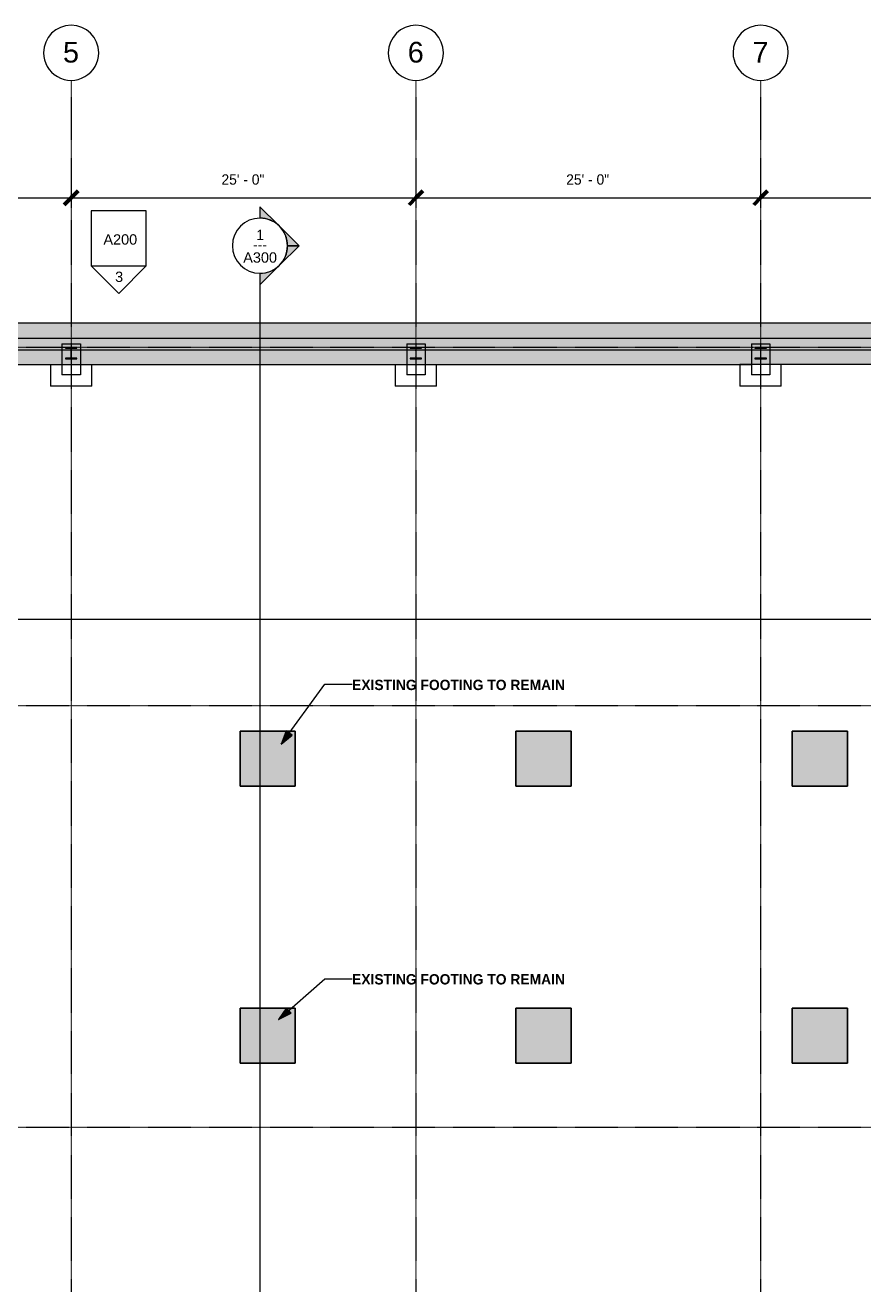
# Model space of a CAD drawing. Header units: inches. Extents: x -4066 to -1326, y 10241 to 12042.
# Drawn here: x -2753 to -2023, y 10945 to 12041 of the extents above; entities that cross this region are included whole.
import ezdxf

# ---------------------------------------------------------------- set-up
doc = ezdxf.new("R2010")
doc.units = ezdxf.units.IN
doc.header["$MEASUREMENT"] = 0
doc.linetypes.add('Grid Line 1_2_', pattern=[0.875, 0.5, -0.125, 0.125, -0.125])
for name, color, linetype, lineweight in [('A-ANNO-DIMS', 211, 'Continuous', 9), ('A-ANNO-DIMS-96', 211, 'Continuous', 9), ('G-ANNO-SYMB', 111, 'Continuous', 9), ('G-ANNO-TEXT', 231, 'Continuous', 9), ('S-COLS', 52, 'Continuous', 13), ('S-FNDN', 32, 'Continuous', 13), ('S-GRID', 1, 'Continuous', 9), ('S-GRID-IDEN', 1, 'Continuous', 9)]:
    doc.layers.add(name, color=color, linetype=linetype, lineweight=lineweight)
doc.styles.add('Arial', font='arial.ttf', dxfattribs={"height": 18})
doc.styles.add('Arial_1', font='arial.ttf', dxfattribs={"height": 9})
doc.styles.add('Century Gothic', font='ufonts.com_century-gothic.ttf', dxfattribs={"height": 9})
doc.styles.add('Century Gothic_B', font='GOTHICB.TTF', dxfattribs={"height": 9})
doc.dimstyles.new('OD__1_16__Tol__', dxfattribs={"dimscale": 12, "dimtxt": 9.397514, "dimasz": 1, "dimexe": 0.75, "dimexo": 0.5, "dimgap": 0.75, "dimtad": 1, "dimdec": 4, "dimrnd": 0.0625, "dimzin": 3, "dimdsep": 46, "dimlunit": 4, "dimtxsty": 'Century Gothic', "dimblk1": 'OBLIQUE', "dimblk2": 'OBLIQUE', "dimsah": 1, "dimcen": 0.09, "dimdle": 0.75, "dimazin": 0, "dimtfac": 1, "dimtdec": 4, "dimtix": 1, "dimtmove": 0, "dimatfit": 3, "dimfxl": 1, "dimtvp": 1, "dimtfill": 1, "dimfrac": 2, "dimtolj": 1, "dimtzin": 0, "dimarcsym": 2})

# ---------------------------------------------------------------- blocks, each defined once
blk = doc.blocks.new('W-Wide Flange-Column - W10X49-1597357-STRUCTURAL SCHEMATIC - 1ST FLOOR')
at = {"layer": 'S-COLS', "lineweight": 9}
h = blk.add_hatch(dxfattribs=at)
h.set_pattern_fill('FP_19', color=256, style=0, pattern_type=2)
h.set_pattern_definition([(45, (2713.203, -11755.405), (-9.503515, 9.503515), []), (45, (2713.203, -11741.005), (-9.503515, 9.503515), [])])
h.paths.add_polyline_path([(5, -5), (5, -4.4), (0.9, -4.4), (0.4, -4.2), (0.2, -3.7), (0.2, 3.7), (0.4, 4.2), (0.9, 4.4), (5, 4.4), (5, 5), (-5, 5), (-5, 4.4), (-0.9, 4.4), (-0.4, 4.2), (-0.2, 3.7), (-0.2, -3.7), (-0.4, -4.2), (-0.9, -4.4), (-5, -4.4), (-5, -5)], flags=0)
for p, q in [((5, 5), (-5, 5)), ((-5, 5), (-5, 4.4)), ((-5, 4.4), (-0.9, 4.4)), ((-0.2, 3.7), (-0.2, -3.7)), ((0.2, -3.7), (0.2, 3.7)), ((0.9, 4.4), (5, 4.4)), ((5, 4.4), (5, 5)), ((-0.9, -4.4), (-5, -4.4)), ((-5, -4.4), (-5, -5)), ((-5, -5), (5, -5)), ((5, -4.4), (0.9, -4.4)), ((5, -5), (5, -4.4))]:
    blk.add_line(p, q, dxfattribs=at)
for centre, start, end in [((-0.9, 3.7), 0, 90), ((0.9, 3.7), 90, 180), ((-0.9, -3.7), 270, 0), ((0.9, -3.7), 180, 270)]:
    blk.add_arc(centre, 0.691, start, end, dxfattribs=at)
blk = doc.blocks.new('W-Wide Flange-Column - W10X49-V11-STRUCTURAL SCHEMATIC - 1ST FLOOR')
at = {"layer": 'S-COLS', "lineweight": 9}
h = blk.add_hatch(dxfattribs=at)
h.set_pattern_fill('FP_21', color=256, style=0, pattern_type=2)
h.set_pattern_definition([(45, (2413.203, -11755.405), (-9.503515, 9.503515), []), (45, (2413.203, -11741.005), (-9.503515, 9.503515), [])])
h.paths.add_polyline_path([(5, -5), (5, -4.4), (0.9, -4.4), (0.4, -4.2), (0.2, -3.7), (0.2, 3.7), (0.4, 4.2), (0.9, 4.4), (5, 4.4), (5, 5), (-5, 5), (-5, 4.4), (-0.9, 4.4), (-0.4, 4.2), (-0.2, 3.7), (-0.2, -3.7), (-0.4, -4.2), (-0.9, -4.4), (-5, -4.4), (-5, -5)], flags=0)
for p, q in [((5, 5), (-5, 5)), ((-5, 5), (-5, 4.4)), ((-5, 4.4), (-0.9, 4.4)), ((-0.2, 3.7), (-0.2, -3.7)), ((0.2, -3.7), (0.2, 3.7)), ((0.9, 4.4), (5, 4.4)), ((5, 4.4), (5, 5)), ((-0.9, -4.4), (-5, -4.4)), ((-5, -4.4), (-5, -5)), ((-5, -5), (5, -5)), ((5, -4.4), (0.9, -4.4)), ((5, -5), (5, -4.4))]:
    blk.add_line(p, q, dxfattribs=at)
for centre, start, end in [((-0.9, 3.7), 0, 90), ((0.9, 3.7), 90, 180), ((-0.9, -3.7), 270, 0), ((0.9, -3.7), 180, 270)]:
    blk.add_arc(centre, 0.691, start, end, dxfattribs=at)
blk = doc.blocks.new('W-Wide Flange-Column - W10X49-V13-STRUCTURAL SCHEMATIC - 1ST FLOOR')
at = {"layer": 'S-COLS', "lineweight": 9}
h = blk.add_hatch(dxfattribs=at)
h.set_pattern_fill('FP_23', color=256, style=0, pattern_type=2)
h.set_pattern_definition([(45, (2113.203, -11755.405), (-9.503515, 9.503515), []), (45, (2113.203, -11741.005), (-9.503515, 9.503515), [])])
h.paths.add_polyline_path([(-5, -5), (5, -5), (5, -4.4), (0.9, -4.4), (0.4, -4.2), (0.2, -3.7), (0.2, 3.7), (0.4, 4.2), (0.9, 4.4), (5, 4.4), (5, 5), (-5, 5), (-5, 4.4), (-0.9, 4.4), (-0.4, 4.2), (-0.2, 3.7), (-0.2, -3.7), (-0.4, -4.2), (-0.9, -4.4), (-5, -4.4)], flags=0)
for p, q in [((5, 5), (-5, 5)), ((-5, 5), (-5, 4.4)), ((-5, 4.4), (-0.9, 4.4)), ((-0.2, 3.7), (-0.2, -3.7)), ((0.2, -3.7), (0.2, 3.7)), ((0.9, 4.4), (5, 4.4)), ((5, 4.4), (5, 5)), ((-0.9, -4.4), (-5, -4.4)), ((-5, -4.4), (-5, -5)), ((-5, -5), (5, -5)), ((5, -4.4), (0.9, -4.4)), ((5, -5), (5, -4.4))]:
    blk.add_line(p, q, dxfattribs=at)
for centre, start, end in [((-0.9, 3.7), 0, 90), ((0.9, 3.7), 90, 180), ((-0.9, -3.7), 270, 0), ((0.9, -3.7), 180, 270)]:
    blk.add_arc(centre, 0.691, start, end, dxfattribs=at)
blk = doc.blocks.new('Grid - Grid Head - Circle-50561-STRUCTURAL SCHEMATIC - 1ST FLOOR')
at = {"layer": 'S-GRID-IDEN'}
for start, end in [(360, 180), (180, 360)]:
    blk.add_arc((0, 0), 0.25, start, end, dxfattribs=at)
blk = doc.blocks.new('Elevation - Detail Number-151647-STRUCTURAL SCHEMATIC - 1ST FLOOR')
at = {"layer": 'G-ANNO-SYMB'}
for p, q in [((0.25, 0.25), (-0.25, 0.25)), ((-0.25, 0.25), (-0.25, -0.25)), ((0.25, -0.25), (0.25, 0.25)), ((-0.25, -0.25), (0.25, -0.25))]:
    blk.add_line(p, q, dxfattribs=at)
blk = doc.blocks.new('Elevation - Detail Number-151370-STRUCTURAL SCHEMATIC - 1ST FLOOR')
at = {"layer": 'G-ANNO-SYMB'}
for p, q in [((0, 0.25), (-0.25, 0)), ((0.25, 0), (0, 0.25)), ((-0.25, 0), (0.25, 0))]:
    blk.add_line(p, q, dxfattribs=at)
blk = doc.blocks.new('Section - Section Head - Filled-22785-STRUCTURAL SCHEMATIC - 1ST FLOOR')
at = {"layer": 'G-ANNO-SYMB'}
h = blk.add_hatch(color=256, dxfattribs=at)
edge = h.paths.add_edge_path(flags=0)
edge.add_line((-0.427, 0.177), (-0.25, 0.354))
edge.add_line((-0.25, 0.354), (-0.25, 0.25))
edge.add_arc((-0.25, 0), 0.25, 90, 135)
h = blk.add_hatch(color=256, dxfattribs=at)
edge = h.paths.add_edge_path(flags=0)
edge.add_arc((-0.25, 0), 0.25, 45, 90)
edge.add_line((-0.25, 0.25), (-0.25, 0.354))
edge.add_line((-0.25, 0.354), (-0.073, 0.177))
h = blk.add_hatch(color=256, dxfattribs=at)
edge = h.paths.add_edge_path(flags=0)
edge.add_arc((-0.25, 0), 0.25, 137.9216, 180)
edge.add_line((-0.5, 0), (-0.604, 0))
edge.add_line((-0.604, 0), (-0.436, 0.168))
h = blk.add_hatch(color=256, dxfattribs=at)
edge = h.paths.add_edge_path(flags=0)
edge.add_line((-0.064, 0.168), (0.104, 0))
edge.add_line((0.104, 0), (0, 0))
edge.add_arc((-0.25, 0), 0.25, 0, 42.0784)
for p, q in [((-0.25, 0.354), (-0.427, 0.177)), ((-0.25, 0.25), (-0.25, 0.354)), ((-0.073, 0.177), (-0.25, 0.354)), ((-0.25, 0.354), (-0.25, 0.25)), ((-0.436, 0.168), (-0.604, 0)), ((0.104, 0), (-0.064, 0.168)), ((-0.604, 0), (-0.5, 0)), ((0, 0), (0.104, 0))]:
    blk.add_line(p, q, dxfattribs=at)
for start, end in [(360, 180), (90, 135), (45, 90), (137.9216, 180), (0, 42.0784), (180, 360)]:
    blk.add_arc((-0.25, 0), 0.25, start, end, dxfattribs=at)
blk = doc.blocks.new('DIMBLOCK1-STRUCTURAL SCHEMATIC - 1ST FLOOR')
at = {"layer": 'A-ANNO-DIMS-96', "lineweight": 50}
for p, q in [((-3013.2, 11890.5), (-3007.2, 11896.5)), ((-2713.2, 11890.5), (-2707.2, 11896.5)), ((-3013.2, 11890.5), (-3019.2, 11884.5)), ((-2713.2, 11890.5), (-2719.2, 11884.5))]:
    blk.add_line(p, q, dxfattribs=at)
at = {"layer": 'A-ANNO-DIMS-96'}
for p, q in [((-3022.2, 11890.5), (-2713.2, 11890.5)), ((-3013.2, 11892.9), (-3013.2, 11881.5)), ((-3013.2, 11890.5), (-3013.2, 11892.9)), ((-2713.2, 11892.9), (-2713.2, 11881.5)), ((-2713.2, 11890.5), (-2713.2, 11892.9))]:
    blk.add_line(p, q, dxfattribs=at)
at = {"layer": 'A-ANNO-DIMS-96', "color": 0, "insert": (-2882.4, 11911), "char_height": 9, "width": 46.182, "attachment_point": 1, "line_spacing_factor": 0.984502, "style": 'Century Gothic', "bg_fill": 3, "box_fill_scale": 1.25, "bg_fill_color": 256, "bg_fill_true_color": 13158600, "bg_fill_transparency": 0}
blk.add_mtext('25\' - 0"', dxfattribs=at)
blk = doc.blocks.new('_Oblique')
at = {"color": 0, "linetype": 'ByBlock', "lineweight": -2}
blk.add_line((-0.5, -0.5), (0.5, 0.5), dxfattribs=at)
blk = doc.blocks.new('DIMBLOCK2-STRUCTURAL SCHEMATIC - 1ST FLOOR')
at = {"layer": 'A-ANNO-DIMS-96', "lineweight": 50}
for p, q in [((-2713.2, 11890.5), (-2707.2, 11896.5)), ((-2413.2, 11890.5), (-2407.2, 11896.5)), ((-2713.2, 11890.5), (-2719.2, 11884.5)), ((-2413.2, 11890.5), (-2419.2, 11884.5))]:
    blk.add_line(p, q, dxfattribs=at)
at = {"layer": 'A-ANNO-DIMS-96'}
for p, q in [((-2713.2, 11892.9), (-2713.2, 11881.5)), ((-2713.2, 11890.5), (-2713.2, 11892.9)), ((-2713.2, 11890.5), (-2413.2, 11890.5)), ((-2413.2, 11892.9), (-2413.2, 11881.5)), ((-2413.2, 11890.5), (-2413.2, 11892.9))]:
    blk.add_line(p, q, dxfattribs=at)
at = {"layer": 'A-ANNO-DIMS-96', "color": 0, "insert": (-2582.4, 11911), "char_height": 9, "width": 46.182, "attachment_point": 1, "line_spacing_factor": 0.984502, "style": 'Century Gothic', "bg_fill": 3, "box_fill_scale": 1.25, "bg_fill_color": 256, "bg_fill_true_color": 13158600, "bg_fill_transparency": 0}
blk.add_mtext('25\' - 0"', dxfattribs=at)
blk = doc.blocks.new('DIMBLOCK3-STRUCTURAL SCHEMATIC - 1ST FLOOR')
at = {"layer": 'A-ANNO-DIMS-96', "lineweight": 50}
for p, q in [((-2413.2, 11890.5), (-2407.2, 11896.5)), ((-2113.2, 11890.5), (-2107.2, 11896.5)), ((-2413.2, 11890.5), (-2419.2, 11884.5)), ((-2113.2, 11890.5), (-2119.2, 11884.5))]:
    blk.add_line(p, q, dxfattribs=at)
at = {"layer": 'A-ANNO-DIMS-96'}
for p, q in [((-2413.2, 11892.9), (-2413.2, 11881.5)), ((-2413.2, 11890.5), (-2413.2, 11892.9)), ((-2413.2, 11890.5), (-2113.2, 11890.5)), ((-2113.2, 11892.9), (-2113.2, 11881.5)), ((-2113.2, 11890.5), (-2113.2, 11892.9))]:
    blk.add_line(p, q, dxfattribs=at)
at = {"layer": 'A-ANNO-DIMS-96', "color": 0, "insert": (-2282.4, 11911), "char_height": 9, "width": 46.182, "attachment_point": 1, "line_spacing_factor": 0.984502, "style": 'Century Gothic', "bg_fill": 3, "box_fill_scale": 1.25, "bg_fill_color": 256, "bg_fill_true_color": 13158600, "bg_fill_transparency": 0}
blk.add_mtext('25\' - 0"', dxfattribs=at)
blk = doc.blocks.new('DIMBLOCK4-STRUCTURAL SCHEMATIC - 1ST FLOOR')
at = {"layer": 'A-ANNO-DIMS-96', "lineweight": 50}
for p, q in [((-2113.2, 11890.5), (-2107.2, 11896.5)), ((-1813.2, 11890.5), (-1807.2, 11896.5)), ((-2113.2, 11890.5), (-2119.2, 11884.5)), ((-1813.2, 11890.5), (-1819.2, 11884.5))]:
    blk.add_line(p, q, dxfattribs=at)
at = {"layer": 'A-ANNO-DIMS-96'}
for p, q in [((-2113.2, 11892.9), (-2113.2, 11881.5)), ((-2113.2, 11890.5), (-2113.2, 11892.9)), ((-2113.2, 11890.5), (-1813.2, 11890.5)), ((-1813.2, 11892.9), (-1813.2, 11881.5)), ((-1813.2, 11890.5), (-1813.2, 11892.9))]:
    blk.add_line(p, q, dxfattribs=at)
at = {"layer": 'A-ANNO-DIMS-96', "color": 0, "insert": (-1982.4, 11911), "char_height": 9, "width": 46.182, "attachment_point": 1, "line_spacing_factor": 0.984502, "style": 'Century Gothic', "bg_fill": 3, "box_fill_scale": 1.25, "bg_fill_color": 256, "bg_fill_true_color": 13158600, "bg_fill_transparency": 0}
blk.add_mtext('25\' - 0"', dxfattribs=at)

msp = doc.modelspace()

# ---------------------------------------------------------------- hatches: boundary and pattern name
at = {"layer": 'G-ANNO-TEXT'}
for points in [[(-2530.42202, 11414.9414), (-2520.76355, 11422.75504), (-2525.96436, 11426.53744)], [(-2532.7944, 11175.3306), (-2521.66898, 11180.85904), (-2525.92372, 11185.68108)]]:
    msp.add_hatch(color=256, dxfattribs=at).paths.add_polyline_path(points, flags=0)
at = {"layer": 'S-FNDN', "transparency": 33554534}
h = msp.add_hatch(color=254, dxfattribs=at)
h.paths.add_polyline_path([(-3069.58153, 11745.39539), (-3040.20325, 11745.39539), (-3040.20325, 11758.39539), (-3056.58153, 11758.39539), (-3056.58153, 11781.39539), (-3069.58153, 11781.39539), (-3069.58153, 11768.39539)], flags=0)
h.paths.add_polyline_path([(-2395.20326, 11745.39539), (-2121.20326, 11745.39539), (-2121.20326, 11758.39539), (-2405.20326, 11758.39539), (-2405.20326, 11745.39539)], flags=0)
h.paths.add_polyline_path([(-2431.20326, 11745.39539), (-2421.20326, 11745.39539), (-2421.20326, 11758.39539), (-2705.20326, 11758.39539), (-2705.20326, 11745.39539), (-2441.09951, 11745.39539)], flags=0)
h.paths.add_polyline_path([(-3004.20325, 11745.39539), (-2721.20326, 11745.39539), (-2721.20326, 11758.39539), (-3004.20325, 11758.39539), (-3004.20325, 11753.83766)], flags=0)
h.paths.add_polyline_path([(-1821.20326, 11745.39539), (-1821.20326, 11758.39539), (-2105.20326, 11758.39539), (-2105.20326, 11745.39539), (-1831.20326, 11745.39539)], flags=0)
h.paths.add_polyline_path([(-1805.20326, 11745.39539), (-1625.20326, 11745.39539), (-1625.20326, 11758.39539), (-1805.20326, 11758.39539), (-1805.20326, 11749.31581)], flags=0)
h.paths.add_polyline_path([(-1599.64075, 11745.39539), (-1599.64075, 11758.39539), (-1609.20326, 11758.39539), (-1609.20326, 11745.39539)], flags=0)
h.paths.add_polyline_path([(-2441.09951, 11768.39539), (-1599.64075, 11768.39539), (-1599.64075, 11774.14539), (-1592.45325, 11774.14539), (-1592.45325, 11781.39539), (-3046.58153, 11781.39539), (-3046.58153, 11768.39539), (-2695.20326, 11768.39539)], flags=0)
for points in [[(-2421.20326, 11758.39539), (-2421.20326, 11763.39539), (-2405.20326, 11763.39539), (-2405.20326, 11758.39539), (-2121.20326, 11758.39539), (-2121.20326, 11763.39539), (-2105.20326, 11763.39539), (-2105.20326, 11758.39539), (-1821.20326, 11758.39539), (-1821.20326, 11763.39539), (-1805.20326, 11763.39539), (-1805.20326, 11758.39539), (-1625.20326, 11758.39539), (-1625.20326, 11763.39539), (-1609.20326, 11763.39539), (-1609.20326, 11758.39539), (-1599.64075, 11758.39539), (-1599.64075, 11768.39539), (-3046.58153, 11768.39539), (-3046.58153, 11781.39539), (-3056.58153, 11781.39539), (-3056.58153, 11758.39539), (-3021.20326, 11758.39539), (-3021.20326, 11763.39539), (-3005.20326, 11763.39539), (-3005.20326, 11758.39539), (-2721.20326, 11758.39539), (-2721.20326, 11763.39539), (-2705.20326, 11763.39539), (-2705.20326, 11758.39539), (-2431.20326, 11758.39539)], [(-2518.20325, 11378.39539), (-2518.20325, 11426.39539), (-2566.20325, 11426.39539), (-2566.20325, 11378.39539)], [(-2278.20325, 11378.39539), (-2278.20325, 11426.39539), (-2326.20325, 11426.39539), (-2326.20325, 11378.39539)], [(-2037.70325, 11378.39539), (-2037.70325, 11426.39539), (-2085.70325, 11426.39539), (-2085.70325, 11378.39539)], [(-2518.20325, 11137.39539), (-2518.20325, 11185.39539), (-2566.20325, 11185.39539), (-2566.20325, 11137.39539)], [(-2278.20325, 11137.39539), (-2278.20325, 11185.39539), (-2326.20325, 11185.39539), (-2326.20325, 11137.39539)], [(-2037.70325, 11137.39539), (-2037.70325, 11185.39539), (-2085.70325, 11185.39539), (-2085.70325, 11137.39539)]]:
    msp.add_hatch(color=254, dxfattribs=at).paths.add_polyline_path(points, flags=0)
h = msp.add_hatch(color=254, dxfattribs=at)
h.paths.add_polyline_path([(-2118.20325, 11758.39539), (-2113.37318, 11758.39539), (-2113.37318, 11759.14539), (-2113.57568, 11759.63429), (-2114.06458, 11759.8368), (-2118.20325, 11759.8368), (-2118.20325, 11760.39539), (-2108.20325, 11760.39539), (-2108.20325, 11759.8368), (-2112.34193, 11759.8368), (-2112.83082, 11759.63429), (-2113.03333, 11759.14539), (-2113.03333, 11758.39539), (-2105.20326, 11758.40068), (-2105.20326, 11763.39539), (-2121.20326, 11763.39539), (-2121.20326, 11758.39539)], flags=0)
h.paths.add_polyline_path([(-3008.20325, 11758.39539), (-3005.20326, 11758.39539), (-3005.20326, 11763.39539), (-3014.3924, 11763.39539), (-3011.19421, 11760.39539), (-3008.20325, 11760.39539), (-3008.20325, 11759.8368), (-3010.59871, 11759.8368), (-3009.06208, 11758.39539)], flags=0)
h.paths.add_polyline_path([(-2721.20326, 11758.39539), (-2713.37318, 11758.39539), (-2713.37318, 11759.14539), (-2713.57568, 11759.63429), (-2714.06458, 11759.8368), (-2718.20325, 11759.8368), (-2718.20325, 11760.39539), (-2708.20325, 11760.39539), (-2708.20325, 11759.8368), (-2712.34193, 11759.8368), (-2712.83082, 11759.63429), (-2713.03333, 11759.14539), (-2713.03333, 11758.39539), (-2705.20326, 11758.39539), (-2705.20326, 11763.39539), (-2721.20326, 11763.39539), (-2721.20326, 11759.8368)], flags=0)
h.paths.add_polyline_path([(-1619.76576, 11758.39539), (-1618.06458, 11759.8368), (-1622.20325, 11759.8368), (-1622.20325, 11760.39539), (-1617.39075, 11760.39539), (-1613.82825, 11763.39539), (-1625.20326, 11763.39539), (-1625.20326, 11758.39539), (-1622.20325, 11758.39539)], flags=0)
h.paths.add_polyline_path([(-2421.20326, 11758.39539), (-2413.37318, 11758.39539), (-2413.37318, 11759.14539), (-2413.57568, 11759.63429), (-2414.06458, 11759.8368), (-2418.20325, 11759.8368), (-2418.20325, 11760.39539), (-2408.20325, 11760.39539), (-2408.20325, 11759.8368), (-2412.34193, 11759.8368), (-2412.83082, 11759.63429), (-2413.03333, 11759.14539), (-2413.03333, 11758.39539), (-2405.20326, 11758.39539), (-2405.20326, 11763.39539), (-2421.20326, 11763.39539), (-2421.20326, 11759.8368)], flags=0)
h.paths.add_polyline_path([(-1821.20326, 11758.39539), (-1813.37318, 11758.39539), (-1813.37318, 11759.14539), (-1813.57568, 11759.63429), (-1814.06458, 11759.8368), (-1818.20325, 11759.8368), (-1818.20325, 11760.39539), (-1808.20325, 11760.39539), (-1808.20325, 11759.8368), (-1812.34193, 11759.8368), (-1812.83082, 11759.63429), (-1813.03333, 11759.14539), (-1813.03333, 11758.39539), (-1805.20326, 11758.39539), (-1805.20326, 11763.39539), (-1821.20326, 11763.39539), (-1821.20326, 11759.8368)], flags=0)
h = msp.add_hatch(color=254, dxfattribs=at)
h.paths.add_polyline_path([(-2721.20326, 11745.39539), (-2705.20326, 11745.39539), (-2705.20326, 11758.39539), (-2713.03333, 11758.39539), (-2713.03333, 11751.66492), (-2712.83082, 11751.17602), (-2712.34193, 11750.97352), (-2708.20325, 11750.97352), (-2708.20325, 11750.41492), (-2718.20325, 11750.41492), (-2718.20325, 11750.97352), (-2714.06458, 11750.97352), (-2713.57568, 11751.17602), (-2713.37318, 11751.66492), (-2713.37318, 11758.39539), (-2721.20326, 11758.39539), (-2721.20326, 11748.16153)], flags=0)
h.paths.add_polyline_path([(-2121.20326, 11745.39539), (-2105.20326, 11745.39539), (-2105.20326, 11758.39539), (-2113.03333, 11758.39539), (-2113.03333, 11751.66492), (-2112.83082, 11751.17602), (-2112.34193, 11750.97352), (-2108.20325, 11750.97352), (-2108.20325, 11750.41492), (-2118.20325, 11750.41492), (-2118.20325, 11750.97352), (-2114.06458, 11750.97352), (-2113.57568, 11751.17602), (-2113.37318, 11751.66492), (-2113.37318, 11758.39539), (-2121.20326, 11758.39539), (-2121.20326, 11746.0636)], flags=0)
h.paths.add_polyline_path([(-2421.20326, 11745.39539), (-2405.20326, 11745.39539), (-2405.20326, 11758.39539), (-2413.03333, 11758.39539), (-2413.03333, 11751.66492), (-2412.83082, 11751.17602), (-2412.34193, 11750.97352), (-2408.20325, 11750.97352), (-2408.20325, 11750.41492), (-2418.20325, 11750.41492), (-2418.20325, 11750.97352), (-2414.06458, 11750.97352), (-2413.57568, 11751.17602), (-2413.37318, 11751.66492), (-2413.37318, 11758.39539), (-2421.20326, 11758.39539), (-2421.20326, 11746.86161)], flags=0)
h.paths.add_polyline_path([(-1821.20326, 11745.39539), (-1805.20326, 11745.39539), (-1805.20326, 11758.39539), (-1813.03333, 11758.39539), (-1813.03333, 11751.66492), (-1812.83082, 11751.17602), (-1812.34193, 11750.97352), (-1808.20325, 11750.97352), (-1808.20325, 11750.41492), (-1818.20325, 11750.41492), (-1818.20325, 11750.97352), (-1814.06458, 11750.97352), (-1813.57568, 11751.17602), (-1813.37318, 11751.66492), (-1813.37318, 11758.39539), (-1821.20326, 11758.39539), (-1821.20326, 11746.90324)], flags=0)
h.paths.add_polyline_path([(-1625.20326, 11753.81644), (-1619.76576, 11758.39539), (-1625.20326, 11758.39539)], flags=0)

# ---------------------------------------------------------------- linework, layer by layer
at = {"layer": 'G-ANNO-SYMB'}
for p, q in [((-2548.89173, 11824.84751), (-2548.89173, 10305.72669)), ((-4008.43211, 11523.97754), (-1530.35451, 11523.97754))]:
    msp.add_line(p, q, dxfattribs=at)
at = {"layer": 'G-ANNO-TEXT'}
for p, q in [((-2530.42202, 11414.9414), (-2492.46387, 11467.13386)), ((-2492.46387, 11467.13386), (-2468.74003, 11467.13386)), ((-2525.96436, 11426.53744), (-2530.42202, 11414.9414)), ((-2520.76355, 11422.75504), (-2525.96436, 11426.53744)), ((-2530.42202, 11414.9414), (-2520.76355, 11422.75504)), ((-2532.7944, 11175.3306), (-2492.46387, 11210.91636)), ((-2492.46387, 11210.91636), (-2468.74003, 11210.91636)), ((-2525.92372, 11185.68108), (-2532.7944, 11175.3306)), ((-2521.66898, 11180.85904), (-2525.92372, 11185.68108)), ((-2532.7944, 11175.3306), (-2521.66898, 11180.85904))]:
    msp.add_line(p, q, dxfattribs=at)
at = {"layer": 'S-FNDN', "lineweight": 9}
for p, q in [((-1592.45325, 11781.39539), (-3033.58153, 11781.39539)), ((-3056.58153, 11768.39539), (-1592.45325, 11768.39539)), ((-2721.20326, 11763.39539), (-2721.20326, 11736.51566)), ((-2721.20326, 11763.39539), (-2705.20326, 11763.39539)), ((-2705.20326, 11763.39539), (-2705.20326, 11736.51566)), ((-2421.20326, 11763.39539), (-2421.20326, 11736.51566)), ((-2421.20326, 11763.39539), (-2405.20326, 11763.39539)), ((-2405.20326, 11763.39539), (-2405.20326, 11736.51566)), ((-2121.20326, 11763.39539), (-2121.20326, 11736.51566)), ((-2121.20326, 11763.39539), (-2105.20326, 11763.39539)), ((-2105.20326, 11763.39539), (-2105.20326, 11736.51566)), ((-3013.03333, 11758.39539), (-2713.37318, 11758.39539)), ((-2713.03333, 11758.39539), (-2413.37318, 11758.39539)), ((-2413.03333, 11758.39539), (-2113.37318, 11758.39539)), ((-2113.03333, 11758.39539), (-1813.37318, 11758.39539)), ((-3005.20326, 11745.39539), (-2121.20326, 11745.39539)), ((-2731.20326, 11745.39539), (-2731.20326, 11726.51566)), ((-2695.20326, 11726.51566), (-2695.20326, 11745.39539)), ((-2431.20326, 11745.39539), (-2431.20326, 11726.51566)), ((-2395.20326, 11726.51566), (-2395.20326, 11745.39539)), ((-2131.20326, 11745.39539), (-2131.20326, 11726.51566)), ((-1592.45325, 11745.39539), (-2131.20326, 11745.39539)), ((-2095.20326, 11726.51566), (-2095.20326, 11745.39539)), ((-2705.20326, 11736.51566), (-2721.20326, 11736.51566)), ((-2405.20326, 11736.51566), (-2421.20326, 11736.51566)), ((-2105.20326, 11736.51566), (-2121.20326, 11736.51566)), ((-2695.20326, 11726.51566), (-2731.20326, 11726.51566)), ((-2395.20326, 11726.51566), (-2431.20326, 11726.51566)), ((-2095.20326, 11726.51566), (-2131.20326, 11726.51566)), ((-2518.20325, 11426.39539), (-2566.20325, 11426.39539)), ((-2566.20325, 11426.39539), (-2566.20325, 11378.39539)), ((-2566.20325, 11378.39539), (-2566.20325, 11426.39539)), ((-2566.20325, 11426.39539), (-2518.20325, 11426.39539)), ((-2518.20325, 11378.39539), (-2518.20325, 11426.39539)), ((-2518.20325, 11426.39539), (-2518.20325, 11378.39539)), ((-2278.20325, 11426.39539), (-2326.20325, 11426.39539)), ((-2326.20325, 11426.39539), (-2326.20325, 11378.39539)), ((-2326.20325, 11378.39539), (-2326.20325, 11426.39539)), ((-2326.20325, 11426.39539), (-2278.20325, 11426.39539)), ((-2278.20325, 11378.39539), (-2278.20325, 11426.39539)), ((-2278.20325, 11426.39539), (-2278.20325, 11378.39539)), ((-2037.70325, 11426.39539), (-2085.70325, 11426.39539)), ((-2085.70325, 11426.39539), (-2085.70325, 11378.39539)), ((-2085.70325, 11378.39539), (-2085.70325, 11426.39539)), ((-2085.70325, 11426.39539), (-2037.70325, 11426.39539)), ((-2037.70325, 11378.39539), (-2037.70325, 11426.39539)), ((-2037.70325, 11426.39539), (-2037.70325, 11378.39539)), ((-2566.20325, 11378.39539), (-2518.20325, 11378.39539)), ((-2518.20325, 11378.39539), (-2566.20325, 11378.39539)), ((-2326.20325, 11378.39539), (-2278.20325, 11378.39539)), ((-2278.20325, 11378.39539), (-2326.20325, 11378.39539)), ((-2085.70325, 11378.39539), (-2037.70325, 11378.39539)), ((-2037.70325, 11378.39539), (-2085.70325, 11378.39539)), ((-2518.20325, 11185.39539), (-2566.20325, 11185.39539)), ((-2566.20325, 11185.39539), (-2566.20325, 11137.39539)), ((-2566.20325, 11137.39539), (-2566.20325, 11185.39539)), ((-2566.20325, 11185.39539), (-2518.20325, 11185.39539)), ((-2518.20325, 11137.39539), (-2518.20325, 11185.39539)), ((-2518.20325, 11185.39539), (-2518.20325, 11137.39539)), ((-2278.20325, 11185.39539), (-2326.20325, 11185.39539)), ((-2326.20325, 11185.39539), (-2326.20325, 11137.39539)), ((-2326.20325, 11137.39539), (-2326.20325, 11185.39539)), ((-2326.20325, 11185.39539), (-2278.20325, 11185.39539)), ((-2278.20325, 11137.39539), (-2278.20325, 11185.39539)), ((-2278.20325, 11185.39539), (-2278.20325, 11137.39539)), ((-2037.70325, 11185.39539), (-2085.70325, 11185.39539)), ((-2085.70325, 11185.39539), (-2085.70325, 11137.39539)), ((-2085.70325, 11137.39539), (-2085.70325, 11185.39539)), ((-2085.70325, 11185.39539), (-2037.70325, 11185.39539)), ((-2037.70325, 11137.39539), (-2037.70325, 11185.39539)), ((-2037.70325, 11185.39539), (-2037.70325, 11137.39539)), ((-2566.20325, 11137.39539), (-2518.20325, 11137.39539)), ((-2518.20325, 11137.39539), (-2566.20325, 11137.39539)), ((-2326.20325, 11137.39539), (-2278.20325, 11137.39539)), ((-2278.20325, 11137.39539), (-2326.20325, 11137.39539)), ((-2085.70325, 11137.39539), (-2037.70325, 11137.39539)), ((-2037.70325, 11137.39539), (-2085.70325, 11137.39539))]:
    msp.add_line(p, q, dxfattribs=at)
at = {"layer": 'S-GRID', "linetype": 'Grid Line 1_2_'}
for p, q in [((-2713.20325, 11992.79346), (-2713.20325, 10769.69706)), ((-2413.20325, 11992.79346), (-2413.20325, 10769.69706)), ((-2113.20325, 11992.79346), (-2113.20325, 10769.69706)), ((-1374.37747, 11760.39539), (-3750.49332, 11760.39539)), ((-1374.37747, 11448.39539), (-3750.49332, 11448.39539)), ((-1374.37747, 11081.39539), (-3750.49332, 11081.39539))]:
    msp.add_line(p, q, dxfattribs=at)

# ---------------------------------------------------------------- block references
at = {"layer": 'G-ANNO-SYMB', "xscale": 95.99999999999994, "yscale": 95.99999999999994, "zscale": 95.99999999999994}
msp.add_blockref('Elevation - Detail Number-151647-STRUCTURAL SCHEMATIC - 1ST FLOOR', (-2671.84666, 11855.26694), dxfattribs=at)
at = {"layer": 'G-ANNO-SYMB', "xscale": 95.99999999999994, "yscale": 95.99999999999994, "zscale": 95.99999999999994, "rotation": 269.9999999999996}
msp.add_blockref('Section - Section Head - Filled-22785-STRUCTURAL SCHEMATIC - 1ST FLOOR', (-2548.89173, 11824.84751), dxfattribs=at)
at = {"layer": 'G-ANNO-SYMB', "extrusion": (0, 0, -1), "xscale": 95.99999999999994, "yscale": 95.99999999999994, "zscale": 95.99999999999994, "rotation": 180}
msp.add_blockref('Elevation - Detail Number-151370-STRUCTURAL SCHEMATIC - 1ST FLOOR', (2671.84666, 11831.26694), dxfattribs=at)
at = {"layer": 'S-COLS', "lineweight": 9}
for name, p in [('W-Wide Flange-Column - W10X49-1597357-STRUCTURAL SCHEMATIC - 1ST FLOOR', (-2713.20325, 11755.40516)), ('W-Wide Flange-Column - W10X49-V11-STRUCTURAL SCHEMATIC - 1ST FLOOR', (-2413.20325, 11755.40516)), ('W-Wide Flange-Column - W10X49-V13-STRUCTURAL SCHEMATIC - 1ST FLOOR', (-2113.20325, 11755.40516))]:
    msp.add_blockref(name, p, dxfattribs=at)
at = {"layer": 'S-GRID-IDEN', "xscale": 95.99999999999994, "yscale": 95.99999999999994, "zscale": 95.99999999999994, "rotation": 180}
for p in [(-2713.20325, 12016.79346), (-2413.20325, 12016.79346), (-2113.20325, 12016.79346)]:
    msp.add_blockref('Grid - Grid Head - Circle-50561-STRUCTURAL SCHEMATIC - 1ST FLOOR', p, dxfattribs=at)

# ---------------------------------------------------------------- texts
at = {"layer": 'G-ANNO-SYMB', "char_height": 9, "attachment_point": 1}
for s, insert, width, style in [('1', (-2552.21271, 11862.75615), 8.484, 'Arial_1'), ('A200', (-2685.12153, 11858.81988), 35.754, 'Arial_1'), ('A300', (-2563.4568, 11843.1199), 35.754, 'Arial_1'), ('---', (-2554.86402, 11854.24946), 15.453, 'Century Gothic'), ('3', (-2674.95701, 11826.31789), 8.484, 'Arial_1')]:
    msp.add_mtext(s, dxfattribs=dict(at, insert=insert, width=width, style=style))
at = {"layer": 'G-ANNO-TEXT', "char_height": 9, "width": 225.432, "attachment_point": 1, "style": 'Century Gothic_B'}
for insert in [(-2468.74003, 11471.13622), (-2468.74003, 11214.91872)]:
    msp.add_mtext('EXISTING FOOTING TO REMAIN', dxfattribs=dict(at, insert=insert))
at = {"layer": 'S-GRID-IDEN', "char_height": 18, "width": 16.968, "attachment_point": 1, "style": 'Arial'}
for s, insert in [('5', (-2720.32305, 12026.27638)), ('6', (-2420.32305, 12026.27638)), ('7', (-2120.32305, 12026.27638))]:
    msp.add_mtext(s, dxfattribs=dict(at, insert=insert))

# ---------------------------------------------------------------- next in the draw order: dimensions: what is measured, and where the dimension line sits
at = {"layer": 'A-ANNO-DIMS'}
dim = msp.add_linear_dim(base=(-2713.20325, 11890.45051), p1=(-3013.20325, 11898.93579), p2=(-2713.20325, 11898.93579), dimstyle='OD__1_16__Tol__', override={"dimpost": '<>', "dimfxl": 300}, dxfattribs=at)
dim.commit()
dim.dimension.update_dxf_attribs({"geometry": 'DIMBLOCK1-STRUCTURAL SCHEMATIC - 1ST FLOOR', "text_midpoint": (-2863.20325, 11904.17689)})

# ---------------------------------------------------------------- next in the draw order: dimensions: what is measured, and where the dimension line sits
dim = msp.add_linear_dim(base=(-2413.20325, 11890.45051), p1=(-2713.20325, 11898.93579), p2=(-2413.20325, 11898.93579), dimstyle='OD__1_16__Tol__', override={"dimpost": '<>', "dimfxl": 300}, dxfattribs=at)
dim.commit()
dim.dimension.update_dxf_attribs({"geometry": 'DIMBLOCK2-STRUCTURAL SCHEMATIC - 1ST FLOOR', "text_midpoint": (-2563.20325, 11904.17689)})

# ---------------------------------------------------------------- next in the draw order: dimensions: what is measured, and where the dimension line sits
dim = msp.add_linear_dim(base=(-2113.20325, 11890.45051), p1=(-2413.20325, 11898.93579), p2=(-2113.20325, 11898.93579), dimstyle='OD__1_16__Tol__', override={"dimpost": '<>', "dimfxl": 300}, dxfattribs=at)
dim.commit()
dim.dimension.update_dxf_attribs({"geometry": 'DIMBLOCK3-STRUCTURAL SCHEMATIC - 1ST FLOOR', "text_midpoint": (-2263.20325, 11904.17689)})

# ---------------------------------------------------------------- next in the draw order: dimensions: what is measured, and where the dimension line sits
dim = msp.add_linear_dim(base=(-1813.20325, 11890.45051), p1=(-2113.20325, 11898.93579), p2=(-1813.20325, 11898.93579), dimstyle='OD__1_16__Tol__', override={"dimpost": '<>', "dimfxl": 300}, dxfattribs=at)
dim.commit()
dim.dimension.update_dxf_attribs({"geometry": 'DIMBLOCK4-STRUCTURAL SCHEMATIC - 1ST FLOOR', "text_midpoint": (-1963.20325, 11904.17689)})

doc.saveas('drawing.dxf')
